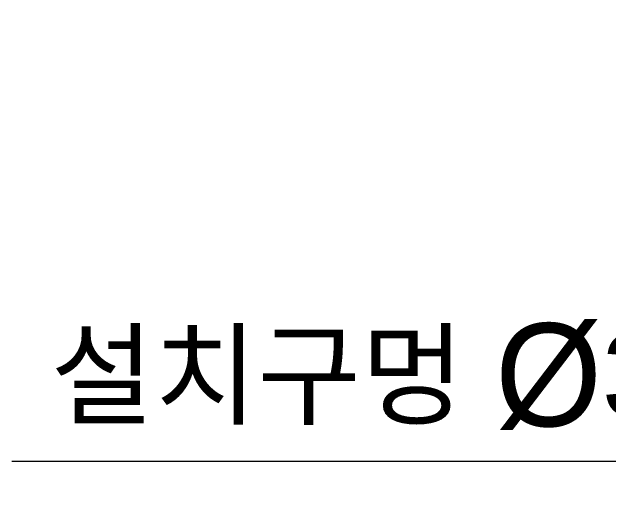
# Model space of a CAD drawing. Extents: x 1425 to 2779, y 0 to 992.
# Drawn here: x 1590.3 to 1662.6, y 282 to 341.5 of the extents above; entities that cross this region are included whole.
import ezdxf

# ---------------------------------------------------------------- set-up
doc = ezdxf.new("R2010")
doc.units = 0
doc.header["$LTSCALE"] = 10
doc.header["$MEASUREMENT"] = 0
doc.header["$PDMODE"] = 3
doc.header["$PDSIZE"] = -10
doc.layers.get('0').update_dxf_attribs({"linetype": 'CONTINUOUS'})
doc.layers.get('DEFPOINTS').update_dxf_attribs({"linetype": 'CONTINUOUS'})
doc.styles.add('Daelim Dimension', font='')
doc.styles.get('Daelim Dimension').set_extended_font_data('나눔고딕')
doc.dimstyles.new('DEFAULT', dxfattribs={"dimscale": 2, "dimtxt": 2, "dimasz": 2, "dimexe": 0, "dimexo": 2, "dimgap": 1, "dimtad": 1, "dimdec": 1, "dimzin": 9, "dimdsep": 46, "dimtxsty": 'Daelim Dimension', "dimcen": 0.5, "dimclrd": 252, "dimclre": 252, "dimclrt": 3, "dimadec": 1, "dimazin": 0, "dimtfac": 1, "dimtdec": 1, "dimtix": 1, "dimtmove": 0, "dimatfit": 3, "dimfxl": 1, "dimtolj": 1, "dimtzin": 1, "dimlwd": 9, "dimlwe": 9, "dimarcsym": 0})

# ---------------------------------------------------------------- blocks, each defined once
blk = doc.blocks.new('*D14')
at = {"color": 5, "lineweight": 9, "ltscale": 0.5, "transparency": 16777216}
for p, q in [((1685.462, 337.513), (1685.462, 286.945)), ((1720.462, 337.513), (1720.462, 286.945)), ((1685.462, 286.945), (1590.295, 286.945)), ((1716.462, 286.945), (1689.462, 286.945))]:
    blk.add_line(p, q, dxfattribs=at)
at = {"color": 5, "ltscale": 0.5, "transparency": 16777216}
for points in [[(1689.462, 287.612), (1689.462, 286.278), (1685.462, 286.945)], [(1716.462, 287.612), (1716.462, 286.278), (1720.462, 286.945)]]:
    blk.add_solid(points, dxfattribs=at)
at = {"layer": 'DEFPOINTS', "color": 0, "ltscale": 0.5, "transparency": 16777216}
for p in [(1685.462, 341.513), (1720.462, 341.513), (1685.462, 286.945)]:
    blk.add_point(p, dxfattribs=at)
at = {"color": 7, "lineweight": -3, "ltscale": 0.5, "transparency": 16777216, "insert": (1635.878, 296.93), "char_height": 10, "attachment_point": 5, "style": 'Daelim Dimension'}
blk.add_mtext('\\A1;설치구멍 {\\H1.25x;\\C256;Ø}35', dxfattribs=at)

msp = doc.modelspace()

# ---------------------------------------------------------------- dimensions: what is measured, and where the dimension line sits
at = {"color": 5, "lineweight": -3, "ltscale": 0.5}
dim = msp.add_linear_dim(base=(1685.462, 286.945), p1=(1720.462, 341.513), p2=(1685.462, 341.513), text='설치구멍 {\\H1.25x;\\C256;Ø}<>', dimstyle='DEFAULT', override={"dimtxt": 5, "dimclrd": 5, "dimclre": 5, "dimclrt": 7}, dxfattribs=at)
dim.commit()
dim.dimension.update_dxf_attribs({"geometry": '*D14', "text_midpoint": (1635.878, 286.945), "dimtype": 160})

doc.saveas('drawing.dxf')
